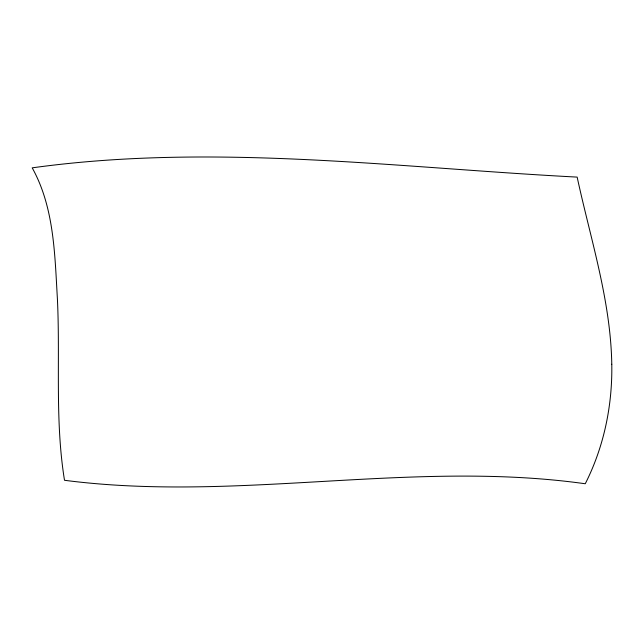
<?xml version="1.0" encoding="UTF-8"?>
<svg xmlns="http://www.w3.org/2000/svg" width="644" height="644" viewBox="0 0 644 644"><rect width="100%" height="100%" fill="white"/><g stroke="black" fill="none" stroke-linecap="round" stroke-linejoin="round"><path stroke-width="0.97" d="M611.776 364.238C612.508 405.462 603.943 446.904 585.251 483.757C412.281 459.494 237.483 502.69 64.505 480.287C54.772 420.258 60.319 359.102 57.388 298.599C54.764 254.461 54.249 207.473 32.2 167.843C213.446 142.799 395.802 167.665 577.153 177.1C590.532 239.061 610.697 300.305 611.776 364.238"/></g></svg>
